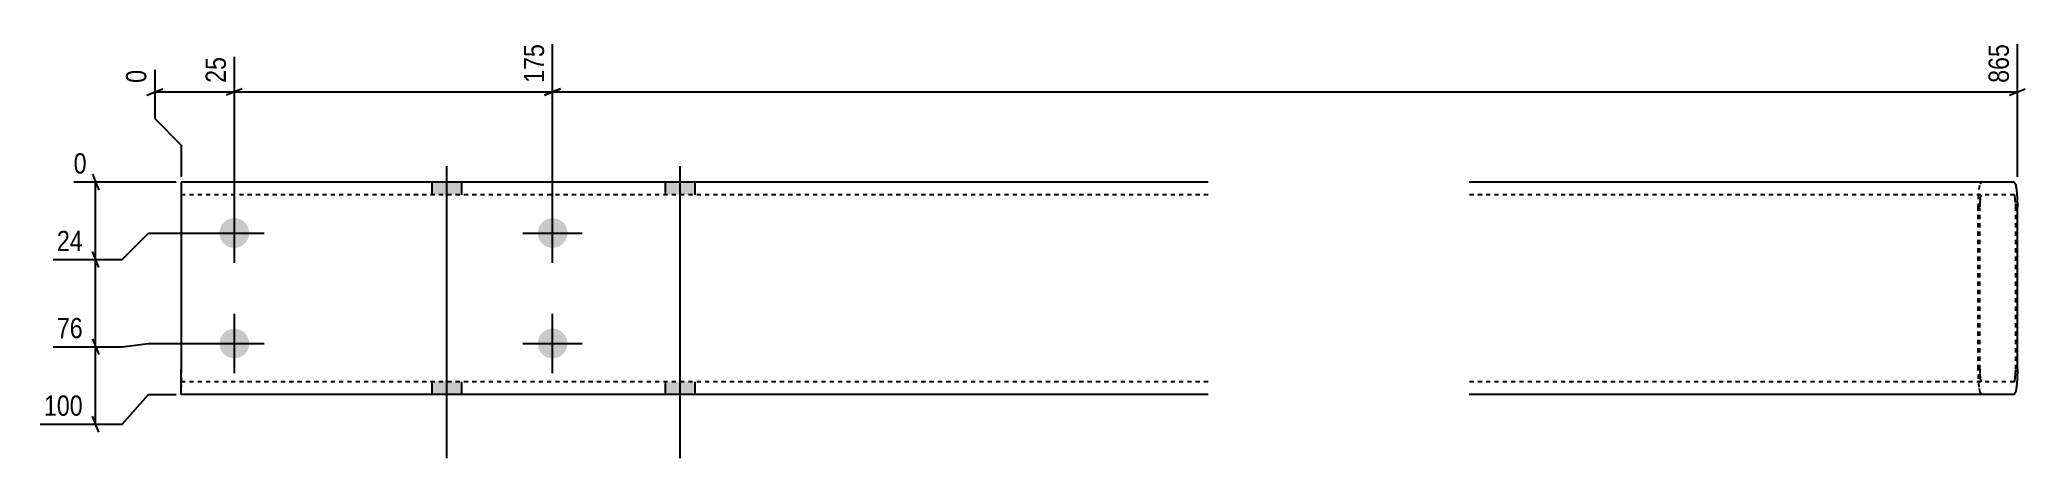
# Model space of a CAD drawing. Header units: millimetres. Extents: x 5 to 7718, y -5 to 295.
# Drawn here: x 6782 to 7718, y -5 to 192 of the extents above.
import ezdxf

# ---------------------------------------------------------------- set-up
doc = ezdxf.new("R2010")
doc.units = ezdxf.units.MM
doc.linetypes.add('DXK_LINE_DOT2', pattern=[3.9198, 1.9599, -1.9599])
doc.layers.add('MÅLSÆTNING', color=7, linetype='Continuous')
doc.layers.add('STÅL', color=7, linetype='Continuous')
doc.styles.add('Arial Narrow', font='ARIALN.TTF', dxfattribs={"height": 0.2})

msp = doc.modelspace()

# ---------------------------------------------------------------- hatches: boundary and pattern name
at = {"layer": 'STÅL', "linetype": 'Continuous'}
for points in [[(6980.34, 125.25), (6966.34, 125.25), (6966.34, 119.25), (6980.34, 119.25)], [(7090.34, 125.25), (7076.34, 125.25), (7076.34, 119.25), (7090.34, 119.25)], [(6873.33, 108.25, -1), (6873.33, 94.25, -1)], [(7023.33, 108.25, -1), (7023.33, 94.25, -1)], [(6873.33, 56.25, -1), (6873.33, 42.25, -1)], [(7023.33, 56.25, -1), (7023.33, 42.25, -1)], [(6980.34, 31.25), (6966.34, 31.25), (6966.34, 25.25), (6980.34, 25.25)], [(7090.34, 31.25), (7076.34, 31.25), (7076.34, 25.25), (7090.34, 25.25)]]:
    msp.add_hatch(color=3, dxfattribs=at).paths.add_polyline_path(points)

# ---------------------------------------------------------------- linework, layer by layer
at = {"layer": 'MÅLSÆTNING', "color": 7, "linetype": 'Continuous'}
for p, q in [((7023.33, 103.75), (7023.33, 190.22)), ((7023.33, 103.75), (7023.33, 190.22)), ((7713.77, 127.75), (7713.77, 190.22)), ((6835.83, 178.03), (6835.83, 155.18)), ((6873.33, 103.75), (6873.33, 184.12)), ((6873.33, 103.75), (6873.33, 184.12)), ((6832.08, 166.18), (6839.58, 169.18)), ((6877.08, 169.18), (6869.58, 166.18)), ((6877.08, 169.18), (6869.58, 166.18)), ((7027.08, 169.18), (7019.58, 166.18)), ((7019.58, 166.18), (7027.08, 169.18)), ((7710.02, 166.18), (7717.52, 169.18)), ((6835.83, 167.68), (6873.33, 167.68)), ((6873.33, 167.68), (7023.33, 167.68)), ((7023.33, 167.68), (7713.77, 167.68)), ((6835.83, 155.18), (6848.33, 142.68)), ((6848.33, 142.68), (6848.33, 127.75)), ((6845.83, 125.25), (6797.59, 125.25)), ((6806.43, 129), (6809.43, 121.5)), ((6807.93, 88.75), (6807.93, 125.25)), ((6820.43, 88.75), (6832.93, 101.25)), ((6820.43, 88.75), (6832.93, 101.25)), ((6832.93, 101.25), (6870.83, 101.25)), ((6832.93, 101.25), (6870.83, 101.25)), ((6787.85, 88.75), (6820.43, 88.75)), ((6787.85, 88.75), (6820.43, 88.75)), ((6809.43, 85), (6806.43, 92.5)), ((6809.43, 85), (6806.43, 92.5)), ((6807.93, 47.75), (6807.93, 88.75)), ((6787.85, 47.75), (6820.43, 47.75)), ((6787.85, 47.75), (6820.43, 47.75)), ((6806.43, 51.5), (6809.43, 44)), ((6806.43, 51.5), (6809.43, 44)), ((6807.93, 11.25), (6807.93, 47.75)), ((6820.43, 47.75), (6832.93, 49.25)), ((6820.43, 47.75), (6832.93, 49.25)), ((6832.93, 49.25), (6870.83, 49.25)), ((6832.93, 49.25), (6870.83, 49.25)), ((6820.43, 11.25), (6832.93, 25.25)), ((6832.93, 25.25), (6845.83, 25.25)), ((6781.76, 11.25), (6820.43, 11.25)), ((6809.43, 7.5), (6806.43, 15))]:
    msp.add_line(p, q, dxfattribs=at)
at = {"layer": 'STÅL', "color": 3, "linetype": 'Continuous'}
for p, q in [((6973.34, 132.75), (6973.34, -4.75)), ((7083.34, 132.75), (7083.34, -4.75)), ((6966.34, 125.25), (6966.34, 119.25)), ((6980.34, 125.25), (6980.34, 119.25)), ((7076.34, 125.25), (7076.34, 119.25)), ((7090.34, 125.25), (7090.34, 119.25)), ((6873.33, 87.25), (6873.33, 115.25)), ((7023.33, 87.25), (7023.33, 115.25)), ((6859.33, 101.25), (6887.33, 101.25)), ((7009.33, 101.25), (7037.33, 101.25)), ((6873.33, 35.25), (6873.33, 63.25)), ((7023.33, 35.25), (7023.33, 63.25)), ((6859.33, 49.25), (6887.33, 49.25)), ((7009.33, 49.25), (7037.33, 49.25)), ((6966.34, 31.25), (6966.34, 25.25)), ((6980.34, 31.25), (6980.34, 25.25)), ((7076.34, 31.25), (7076.34, 25.25)), ((7090.34, 31.25), (7090.34, 25.25))]:
    msp.add_line(p, q, dxfattribs=at)
at = {"layer": 'STÅL', "color": 2, "linetype": 'Continuous'}
for p, q in [((6848.33, 125.25), (6848.33, 113.25)), ((7332.34, 125.25), (6848.33, 125.25)), ((7712.3, 125.25), (7455.35, 125.25)), ((7712.3, 125.25), (7712.86, 124.34)), ((7712.86, 124.34), (7713.34, 121.74)), ((7713.34, 121.74), (7713.66, 117.84)), ((6848.33, 113.25), (6848.33, 37.25)), ((7713.66, 117.84), (7713.77, 113.25)), ((7713.77, 37.25), (7713.77, 113.25)), ((6848.33, 26.16), (6848.33, 37.25)), ((7713.34, 28.76), (7712.86, 26.16)), ((7713.66, 32.66), (7713.34, 28.76)), ((7713.77, 37.25), (7713.66, 32.66)), ((6848.33, 25.25), (6848.33, 26.16)), ((7332.34, 25.25), (6848.33, 25.25)), ((7712.3, 25.25), (7455.35, 25.25)), ((7712.86, 26.16), (7712.3, 25.25))]:
    msp.add_line(p, q, dxfattribs=at)
at = {"layer": 'STÅL', "color": 7, "linetype": 'DXK_LINE_DOT2'}
for p, q in [((6848.33, 125.25), (6848.33, 124.34)), ((6848.33, 124.34), (6848.33, 121.74)), ((7695.46, 117.84), (7695.78, 121.74)), ((7695.78, 121.74), (7696.26, 124.34)), ((7696.26, 124.34), (7696.82, 125.25)), ((7332.34, 119.25), (6848.33, 119.25)), ((7712.3, 119.25), (7455.35, 119.25)), ((7695.35, 113.25), (7695.46, 117.84)), ((7695.35, 37.25), (7695.35, 113.25)), ((7696.14, 115.55), (7696.09, 113.25)), ((7696.09, 37.25), (7696.09, 113.25)), ((7696.3, 117.49), (7696.14, 115.55)), ((7696.3, 117.49), (7696.37, 117.84)), ((7696.37, 117.84), (7696.54, 118.79)), ((7696.54, 118.79), (7696.82, 119.25)), ((7712.58, 118.79), (7712.3, 119.25)), ((7712.82, 117.49), (7712.58, 118.79)), ((7712.98, 115.55), (7712.82, 117.49)), ((7713.03, 113.25), (7712.98, 115.55)), ((7713.03, 37.25), (7713.03, 113.25)), ((6848.33, 37.25), (6848.33, 28.76)), ((7332.34, 31.25), (6848.33, 31.25)), ((7712.3, 31.25), (7455.35, 31.25)), ((7695.46, 32.66), (7695.35, 37.25)), ((7695.78, 28.76), (7695.46, 32.66)), ((7696.26, 26.16), (7695.78, 28.76)), ((7696.09, 37.25), (7696.14, 34.95)), ((7696.14, 34.95), (7696.3, 33.01)), ((7696.3, 33.01), (7696.54, 31.71)), ((7696.54, 31.71), (7696.82, 31.25)), ((7712.3, 31.25), (7712.58, 31.71)), ((7712.58, 31.71), (7712.82, 33.01)), ((7712.82, 33.01), (7712.98, 34.95)), ((7712.98, 34.95), (7713.03, 37.25)), ((7696.82, 25.25), (7696.26, 26.16))]:
    msp.add_line(p, q, dxfattribs=at)

# ---------------------------------------------------------------- next in the draw order: wipeouts: each hides what was drawn before it
at = {"color": 0, "linetype": 'Continuous'}
for points in [[(7021.33, 192.22), (7007.33, 192.22), (7007.33, 169.93), (7021.33, 169.93)], [(7711.77, 192.22), (7697.77, 192.22), (7697.77, 169.93), (7711.77, 169.93)], [(6833.83, 180.03), (6819.83, 180.03), (6819.83, 169.93), (6833.83, 169.93)], [(6871.33, 186.12), (6857.33, 186.12), (6857.33, 169.93), (6871.33, 169.93)], [(6805.68, 127.25), (6805.68, 141.25), (6795.59, 141.25), (6795.59, 127.25)], [(6803.86, 90.75), (6803.86, 104.75), (6787.67, 104.75), (6787.67, 90.75)], [(6803.86, 49.75), (6803.86, 63.75), (6787.67, 63.75), (6787.67, 49.75)], [(6803.86, 13.25), (6803.86, 27.25), (6781.58, 27.25), (6781.58, 13.25)]]:
    msp.add_wipeout(points, dxfattribs=at).dxf.layer = 'MÅLSÆTNING'

# ---------------------------------------------------------------- next in the draw order: texts
at = {"layer": 'MÅLSÆTNING', "color": 3, "linetype": 'Continuous', "style": 'Arial Narrow'}
for s, height, p in [('175', 9.544, (7019.33, 171.93)), ('865', 9.544, (7709.77, 171.93)), ('25', 9.544, (6869.33, 171.93)), ('0', 9.54, (6831.83, 171.93))]:
    msp.add_text(s, height=height, rotation=90.00021, dxfattribs=at).set_placement(p)
for s, height, p in [('0', 9.54, (6797.59, 129.25)), ('24', 9.544, (6789.67, 92.75)), ('76', 9.544, (6789.67, 51.75)), ('100', 9.544, (6783.58, 15.25))]:
    msp.add_text(s, height=height, dxfattribs=at).set_placement(p)

doc.saveas('drawing.dxf')
